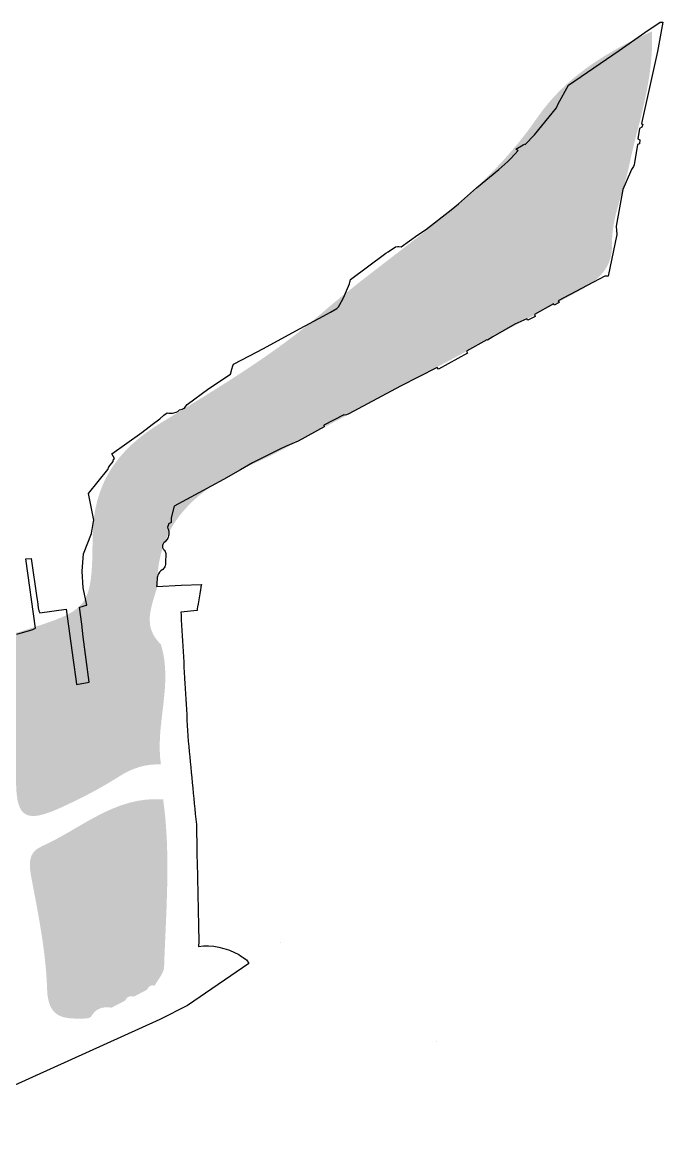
# Model space of a CAD drawing. Header units: inches. Extents: x 692273 to 716502, y 9316467 to 9326563.
# Drawn here: x 706106 to 707276, y 9322866 to 9324899 of the extents above; entities that cross this region are included whole.
import ezdxf

# ---------------------------------------------------------------- set-up
doc = ezdxf.new("R2010")
doc.units = ezdxf.units.IN
doc.header["$MEASUREMENT"] = 0
doc.layers.add('Land Value', color=7, linetype='Continuous')

msp = doc.modelspace()

# ---------------------------------------------------------------- hatches: boundary and pattern name
at = {"layer": 'Land Value', "transparency": 33554687}
h = msp.add_hatch(color=1, dxfattribs=at)
h.dxf.hatch_style = 2
edge = h.paths.add_edge_path()
edge.add_spline(control_points=[(705862, 9323788.7), (705917.8, 9323756.2), (705966.5, 9323709.3), (706040.7, 9323721.2), (706063.8, 9323724.9), (706072.3, 9323699.1), (706071.2, 9323677.8), (706068.1, 9323620.1), (706094.1, 9323567.2), (706094.8, 9323509.3), (706095.6, 9323443.4), (706114.6, 9323435.2), (706177.7, 9323464.1), (706214.2, 9323480.7), (706250.1, 9323499.5), (706283.9, 9323521), (706307.8, 9323536.3), (706331.9, 9323543.6), (706359.5, 9323542.5), (706348.5, 9323615.6), (706382.2, 9323688.8), (706359.5, 9323761.9), (706325.2, 9323794.2), (706342.1, 9323830), (706352.3, 9323865.3), (706351.2, 9323989), (706430.5, 9324049.5), (706531.5, 9324093.4), (706553.1, 9324102.8), (706574.1, 9324113.8), (706594.9, 9324124.9), (706767.3, 9324216.9), (706939.7, 9324308.9), (707111.9, 9324401.3), (707148.2, 9324420.7), (707184.4, 9324442.3), (707183.6, 9324490.5), (707182.7, 9324542.5), (707205.1, 9324588.5), (707215.2, 9324637.4), (707231.2, 9324714.8), (707260.2, 9324791.1), (707256.8, 9324882), (707168.8, 9324842.7), (707095.9, 9324795.5), (707046, 9324722.7), (706942.7, 9324572), (706784.6, 9324480.9), (706651, 9324365.1), (706564.8, 9324290.5), (706460.3, 9324228.3), (706360, 9324167), (706279.4, 9324117.9), (706235.1, 9324055.8), (706234.6, 9323955.6), (706233.9, 9323824.7), (706227.2, 9323825.2), (706103.9, 9323785.7), (705981, 9323746.3), (705997.5, 9323760.8), (705974, 9323872.5), (705972.6, 9323878.9), (705973.1, 9323886), (705974.1, 9323892.6), (705987.3, 9323978.3), (705949.4, 9324058.1), (705945.4, 9324141.9), (705944, 9324173.3), (705923, 9324191.1), (705891, 9324188.4), (705799.4, 9324180.5), (705706.7, 9324176.8), (705609.2, 9324135.8), (705685.4, 9324025.3), (705754.3, 9323921.9), (705805.5, 9323808.5), (705824.5, 9323802.1), (705845.1, 9323798.6), (705862, 9323788.7)], knot_values=[0, 0, 0, 0, 1, 1, 1, 2, 2, 2, 3, 3, 3, 4, 4, 4, 5, 5, 5, 6, 6, 6, 7, 7, 7, 8, 8, 8, 9, 9, 9, 10, 10, 10, 11, 11, 11, 12, 12, 12, 13, 13, 13, 14, 14, 14, 15, 15, 15, 16, 16, 16, 17, 17, 17, 18, 18, 18, 19, 19, 19, 20, 20, 20, 21, 21, 21, 22, 22, 22, 23, 23, 23, 24, 24, 24, 25, 25, 25, 26, 26, 26, 26], degree=3, periodic=0)
h = msp.add_hatch(color=3, dxfattribs=at)
h.dxf.hatch_style = 2
edge = h.paths.add_edge_path()
edge.add_spline(control_points=[(707106.3, 9323663.8), (707106.1, 9323663.6), (707105.9, 9323663.4), (707105.7, 9323663.2), (707105.7, 9323663.2), (707105.7, 9323663.2), (707105.7, 9323663.2), (707105.9, 9323663.4), (707106.1, 9323663.6), (707106.3, 9323663.8)], knot_values=[0, 0, 0, 0, 1, 1, 1, 2, 2, 2, 3, 3, 3, 3], degree=3, periodic=0)
h = msp.add_hatch(color=3, dxfattribs=at)
h.dxf.hatch_style = 2
edge = h.paths.add_edge_path()
edge.add_spline(control_points=[(706943.2, 9323521.2), (706943.4, 9323521.3), (706943.6, 9323521.3), (706943.8, 9323521.4), (706943.8, 9323521.5), (706943.9, 9323521.6), (706943.9, 9323521.8), (706943.9, 9323521.8), (706943.2, 9323521.2), (706943.2, 9323521.2)], knot_values=[0, 0, 0, 0, 1, 1, 1, 2, 2, 2, 3, 3, 3, 3], degree=3, periodic=0)
h = msp.add_hatch(color=1, dxfattribs=at)
h.dxf.hatch_style = 2
edge = h.paths.add_edge_path()
edge.add_spline(control_points=[(706140.6, 9323392.4), (706114.7, 9323380.9), (706118.6, 9323357.1), (706123.6, 9323331.2), (706136.1, 9323265.3), (706149.4, 9323198.7), (706151.5, 9323132), (706153.2, 9323073.2), (706187.9, 9323078.1), (706225.5, 9323078.4), (706225.5, 9323078.4), (706231.7, 9323081.2), (706231.7, 9323081.2), (706239.8, 9323096.8), (706253.3, 9323100.6), (706269.5, 9323098.2), (706277.7, 9323102.5), (706285.9, 9323106.7), (706294, 9323111), (706297.2, 9323117.9), (706302.5, 9323120.3), (706309.9, 9323118.2), (706318.1, 9323122.5), (706326.2, 9323126.8), (706334.4, 9323131.1), (706336.7, 9323137.7), (706341.3, 9323140.1), (706348.1, 9323138.4), (706354.1, 9323149.7), (706364.9, 9323160.9), (706365.3, 9323172.4), (706368.7, 9323274.4), (706377.8, 9323376.6), (706363.6, 9323478.6), (706275.6, 9323485.4), (706213.5, 9323424.7), (706140.6, 9323392.4)], knot_values=[0, 0, 0, 0, 1, 1, 1, 2, 2, 2, 3, 3, 3, 4, 4, 4, 5, 5, 5, 6, 6, 6, 7, 7, 7, 8, 8, 8, 9, 9, 9, 10, 10, 10, 11, 11, 11, 12, 12, 12, 12], degree=3, periodic=0)
h = msp.add_hatch(color=3, dxfattribs=at)
h.dxf.hatch_style = 2
h.paths.add_polyline_path([(706821.5, 9323419.7), (706822.3, 9323420.5)])
h = msp.add_hatch(color=3, dxfattribs=at)
h.dxf.hatch_style = 2
edge = h.paths.add_edge_path()
edge.add_spline(control_points=[(706760.5, 9323358.8), (706760.5, 9323358.8), (706760.5, 9323358.8), (706760.5, 9323358.8), (706760.8, 9323359.1), (706761, 9323359.3), (706761.3, 9323359.6), (706761.3, 9323359.6), (706761.3, 9323359.6), (706761.3, 9323359.6), (706761, 9323359.3), (706760.8, 9323359.1), (706760.5, 9323358.8)], knot_values=[0, 0, 0, 0, 1, 1, 1, 2, 2, 2, 3, 3, 3, 4, 4, 4, 4], degree=3, periodic=0)
h = msp.add_hatch(color=3, dxfattribs=at)
h.dxf.hatch_style = 2
edge = h.paths.add_edge_path()
edge.add_spline(control_points=[(706578.8, 9323217.7), (706578.5, 9323217.7), (706578.3, 9323217.7), (706578.1, 9323217.7), (706578, 9323217.4), (706577.9, 9323217.3), (706577.9, 9323217), (706577.9, 9323217), (706577.9, 9323217), (706577.9, 9323217), (706577.9, 9323217), (706578.8, 9323217.7), (706578.8, 9323217.7), (706578.8, 9323217.7), (706578.8, 9323217.7), (706578.8, 9323217.7)], knot_values=[0, 0, 0, 0, 1, 1, 1, 2, 2, 2, 3, 3, 3, 4, 4, 4, 5, 5, 5, 5], degree=3, periodic=0)
h = msp.add_hatch(color=3, dxfattribs=at)
h.dxf.hatch_style = 2
edge = h.paths.add_edge_path()
edge.add_spline(control_points=[(706863.3, 9323035.5), (706863.2, 9323035.6), (706863.3, 9323035.7), (706863.2, 9323035.8), (706863.1, 9323035.8), (706862.9, 9323035.8), (706862.8, 9323035.7), (706862.8, 9323035.7), (706863.3, 9323035.5), (706863.3, 9323035.5)], knot_values=[0, 0, 0, 0, 1, 1, 1, 2, 2, 2, 3, 3, 3, 3], degree=3, periodic=0)
h = msp.add_hatch(color=3, dxfattribs=at)
h.dxf.hatch_style = 2
edge = h.paths.add_edge_path()
edge.add_spline(control_points=[(706130, 9322976), (706130.2, 9322975.9), (706130.4, 9322975.9), (706130.6, 9322975.9), (706130.6, 9322976), (706130.6, 9322976), (706130.7, 9322976.1), (706130.7, 9322976.1), (706130, 9322976), (706130, 9322976)], knot_values=[0, 0, 0, 0, 1, 1, 1, 2, 2, 2, 3, 3, 3, 3], degree=3, periodic=0)

# ---------------------------------------------------------------- linework, layer by layer
msp.add_lwpolyline([(706095.9, 9323780.8), (706119.1, 9323787.3), (706125.3, 9323789.3), (706130.2, 9323791.6), (706112.9, 9323918.1), (706122.3, 9323918.6), (706132.7, 9323846.7), (706133.7, 9323840.3), (706135.3, 9323828.8), (706136.1, 9323823.4), (706137.8, 9323820.5), (706138.4, 9323819.7), (706186.5, 9323826.5), (706199.2, 9323733), (706204.5, 9323694.1), (706205.2, 9323688.8), (706228.3, 9323692.7), (706228.3, 9323692.8), (706217.7, 9323775.4), (706214.7, 9323798.8), (706210.8, 9323830), (706215.6, 9323831.3), (706222.9, 9323833.3), (706224.4, 9323833.8), (706217.7, 9323865.1), (706215.8, 9323895.5), (706218.3, 9323927.6), (706232.5, 9323964.5), (706233.3, 9323969.2), (706233.8, 9323972), (706236.1, 9323986.2), (706236.6, 9323989.1), (706227, 9324037.3), (706262.2, 9324081.6), (706264.3, 9324086.5), (706272.1, 9324096.1), (706272.8, 9324100.4), (706274.6, 9324101.8), (706272.4, 9324105.5), (706269.6, 9324110.2), (706324.8, 9324149.3), (706337.7, 9324159.3), (706343.4, 9324163.5), (706357.7, 9324174.1), (706365.1, 9324180.9), (706370.6, 9324185), (706374, 9324184.5), (706380.4, 9324184.5), (706383.3, 9324184.7), (706387.1, 9324186), (706390.1, 9324187.6), (706393.6, 9324190.4), (706398.3, 9324191.7), (706400.9, 9324192.8), (706402.7, 9324193.6), (706403.9, 9324195.6), (706404.9, 9324197.2), (706407.6, 9324200), (706447.2, 9324229.5), (706486.6, 9324255.5), (706489.1, 9324264.9), (706490.9, 9324270.8), (706492, 9324274.1), (706535.5, 9324296.3), (706545.8, 9324302.2), (706614.2, 9324338.9), (706656, 9324361.5), (706669.5, 9324368.7), (706680.7, 9324375.5), (706683.9, 9324378.4), (706686.4, 9324382.7), (706689.6, 9324388.5), (706693.3, 9324395), (706695.2, 9324399.5), (706703.9, 9324420.4), (706705.7, 9324428.3), (706770.5, 9324476.8), (706774.5, 9324479.4), (706788, 9324488.4), (706791.6, 9324488.9), (706794, 9324489.1), (706798.5, 9324488.5), (706829.1, 9324510.1), (706843.1, 9324519.2), (706890, 9324555.8), (706903, 9324567.1), (706936.4, 9324596), (706977.1, 9324629.6), (706993.2, 9324644.4), (706999.6, 9324650.4), (707012.3, 9324664.1), (707011.8, 9324664.5), (707007.9, 9324666.7), (707021.3, 9324674.7), (707023.6, 9324676.1), (707025.1, 9324675), (707041.9, 9324692.8), (707082, 9324742), (707085.1, 9324749.6), (707104.2, 9324783.4), (707196.5, 9324846.8), (707243.5, 9324879.7), (707272, 9324898.5), (707276.4, 9324898.6), (707267.1, 9324845), (707237.6, 9324713.5), (707239.8, 9324712.1), (707238.5, 9324706.7), (707234.2, 9324704.7), (707230.8, 9324685.5), (707234.8, 9324683.7), (707234.1, 9324676.5), (707230.5, 9324675.2), (707230.5, 9324675.2), (707223.9, 9324637.8), (707222.7, 9324635.2), (707219.1, 9324629.4), (707217.5, 9324625.6), (707203.4, 9324593.2), (707191.4, 9324525.8), (707192.7, 9324510.6), (707176.6, 9324434.9), (707170.4, 9324434.9), (707085.3, 9324389.6), (707086.9, 9324386.3), (707078.2, 9324381.6), (707076.6, 9324384), (707041.8, 9324364.5), (707043.6, 9324361), (707029.9, 9324354.3), (707027.8, 9324357), (707006.4, 9324346.9), (706966.2, 9324323.9), (706956.5, 9324317.8), (706954.8, 9324318.5), (706918.1, 9324297.4), (706919.9, 9324293.8), (706866.4, 9324265), (706864.3, 9324268), (706797, 9324233.7), (706703.1, 9324183.4), (706698.5, 9324181.1), (706694.6, 9324180.7), (706693.7, 9324181.5), (706657.1, 9324162.3), (706657.6, 9324159.2), (706610.2, 9324133.3), (706587.1, 9324123.2), (706576.9, 9324118.3), (706526.7, 9324093.6), (706504.6, 9324081), (706474, 9324063.3), (706383.4, 9324014.3), (706378.5, 9323993.2), (706378.1, 9323988), (706378.3, 9323984.4), (706373.5, 9323982), (706372.5, 9323979.2), (706371.6, 9323976.1), (706371.9, 9323973.4), (706373.3, 9323971.1), (706373.8, 9323967), (706373.9, 9323966.5), (706374.1, 9323964.4), (706374.1, 9323962.2), (706373.6, 9323960), (706372.9, 9323957.9), (706371.9, 9323956), (706367.2, 9323949.5), (706365.4, 9323947.8), (706364.3, 9323946.8), (706363.4, 9323945.7), (706362.8, 9323944.5), (706362.3, 9323943.1), (706362.1, 9323941.8), (706362.1, 9323940.4), (706362.4, 9323939), (706362.8, 9323937.7), (706363.5, 9323936.5), (706364, 9323935.7), (706364.6, 9323935.1), (706364.9, 9323934.8), (706366.2, 9323933.3), (706367.2, 9323931.7), (706368, 9323929.9), (706368.5, 9323928), (706368.7, 9323926.1), (706368.6, 9323924.1), (706368.3, 9323922.4), (706367.7, 9323916.6), (706367.8, 9323910.7), (706367.8, 9323909.8), (706367.7, 9323907.7), (706367.3, 9323905.7), (706366.6, 9323903.8), (706365.6, 9323902), (706364.3, 9323900.4), (706362.7, 9323899), (706361.6, 9323898.2), (706359.1, 9323896.2), (706356.9, 9323893.7), (706355.1, 9323891), (706353.7, 9323888.1), (706353.1, 9323886.2), (706352.7, 9323884.3), (706352.4, 9323882.2), (706352, 9323873.7), (706351.9, 9323869.9), (706351.7, 9323868.2), (706351.8, 9323867.7), (706396.4, 9323869.8), (706433.6, 9323871.6), (706433.2, 9323869.4), (706433, 9323868.2), (706432.7, 9323867.7), (706432.5, 9323866), (706432.5, 9323865.9), (706430.6, 9323854.4), (706427.4, 9323836), (706426.4, 9323830.8), (706426, 9323826.9), (706425.6, 9323823.9), (706396.1, 9323820.9), (706396.3, 9323815.9), (706396.6, 9323806.7), (706397.2, 9323797.1), (706397.7, 9323787.5), (706398.3, 9323777.8), (706398.8, 9323768.2), (706399.4, 9323758.5), (706400, 9323748.9), (706400.5, 9323739.3), (706401.1, 9323729.6), (706401.6, 9323720), (706402.2, 9323710.3), (706402.7, 9323700.7), (706402.8, 9323699.1), (706403.3, 9323691.1), (706403.8, 9323681.4), (706404.4, 9323671.8), (706404.9, 9323662.1), (706405.5, 9323652.5), (706406, 9323642.9), (706406.6, 9323633.2), (706407.1, 9323623.6), (706407.7, 9323613.9), (706408.2, 9323604.3), (706408.8, 9323594.7), (706409.3, 9323585), (706410.3, 9323575.5), (706411.2, 9323566), (706412.1, 9323556.5), (706413, 9323547), (706414, 9323537.6), (706414.9, 9323528.1), (706415.8, 9323518.6), (706416.7, 9323509.1), (706417.7, 9323499.6), (706418.6, 9323490.1), (706419.5, 9323480.6), (706420.5, 9323471.1), (706421.4, 9323461.6), (706422.3, 9323452.1), (706423.2, 9323442.6), (706424.2, 9323433.1), (706424.4, 9323423.4), (706424.6, 9323413.6), (706424.8, 9323403.9), (706425, 9323394.1), (706425.2, 9323384.3), (706425.4, 9323374.6), (706425.6, 9323364.8), (706425.8, 9323355), (706426.1, 9323345.3), (706426.3, 9323335.5), (706426.5, 9323325.7), (706426.7, 9323316), (706426.9, 9323306.2), (706427.1, 9323296.5), (706427.3, 9323286.7), (706427.5, 9323276.9), (706427.8, 9323267.2), (706428, 9323257.4), (706428.2, 9323247.6), (706428.4, 9323237.9), (706429, 9323228.6), (706428.9, 9323219.3), (706428, 9323210), (706437.3, 9323210.8), (706446.6, 9323210.9), (706456, 9323210.2), (706465.2, 9323208.7), (706474.3, 9323206.5), (706483.1, 9323203.7), (706484.8, 9323202.9), (706502, 9323195), (706504.8, 9323192.9), (706508.1, 9323190.9), (706510, 9323189.5), (706513.9, 9323186.7), (706515.7, 9323185.3), (706516.8, 9323183.7), (706518.7, 9323181), (706519.1, 9323180.5), (706520.3, 9323178.8), (706407.9, 9323102.3), (706357.2, 9323076.8), (705891.6, 9322865.9)])

doc.saveas('drawing.dxf')
